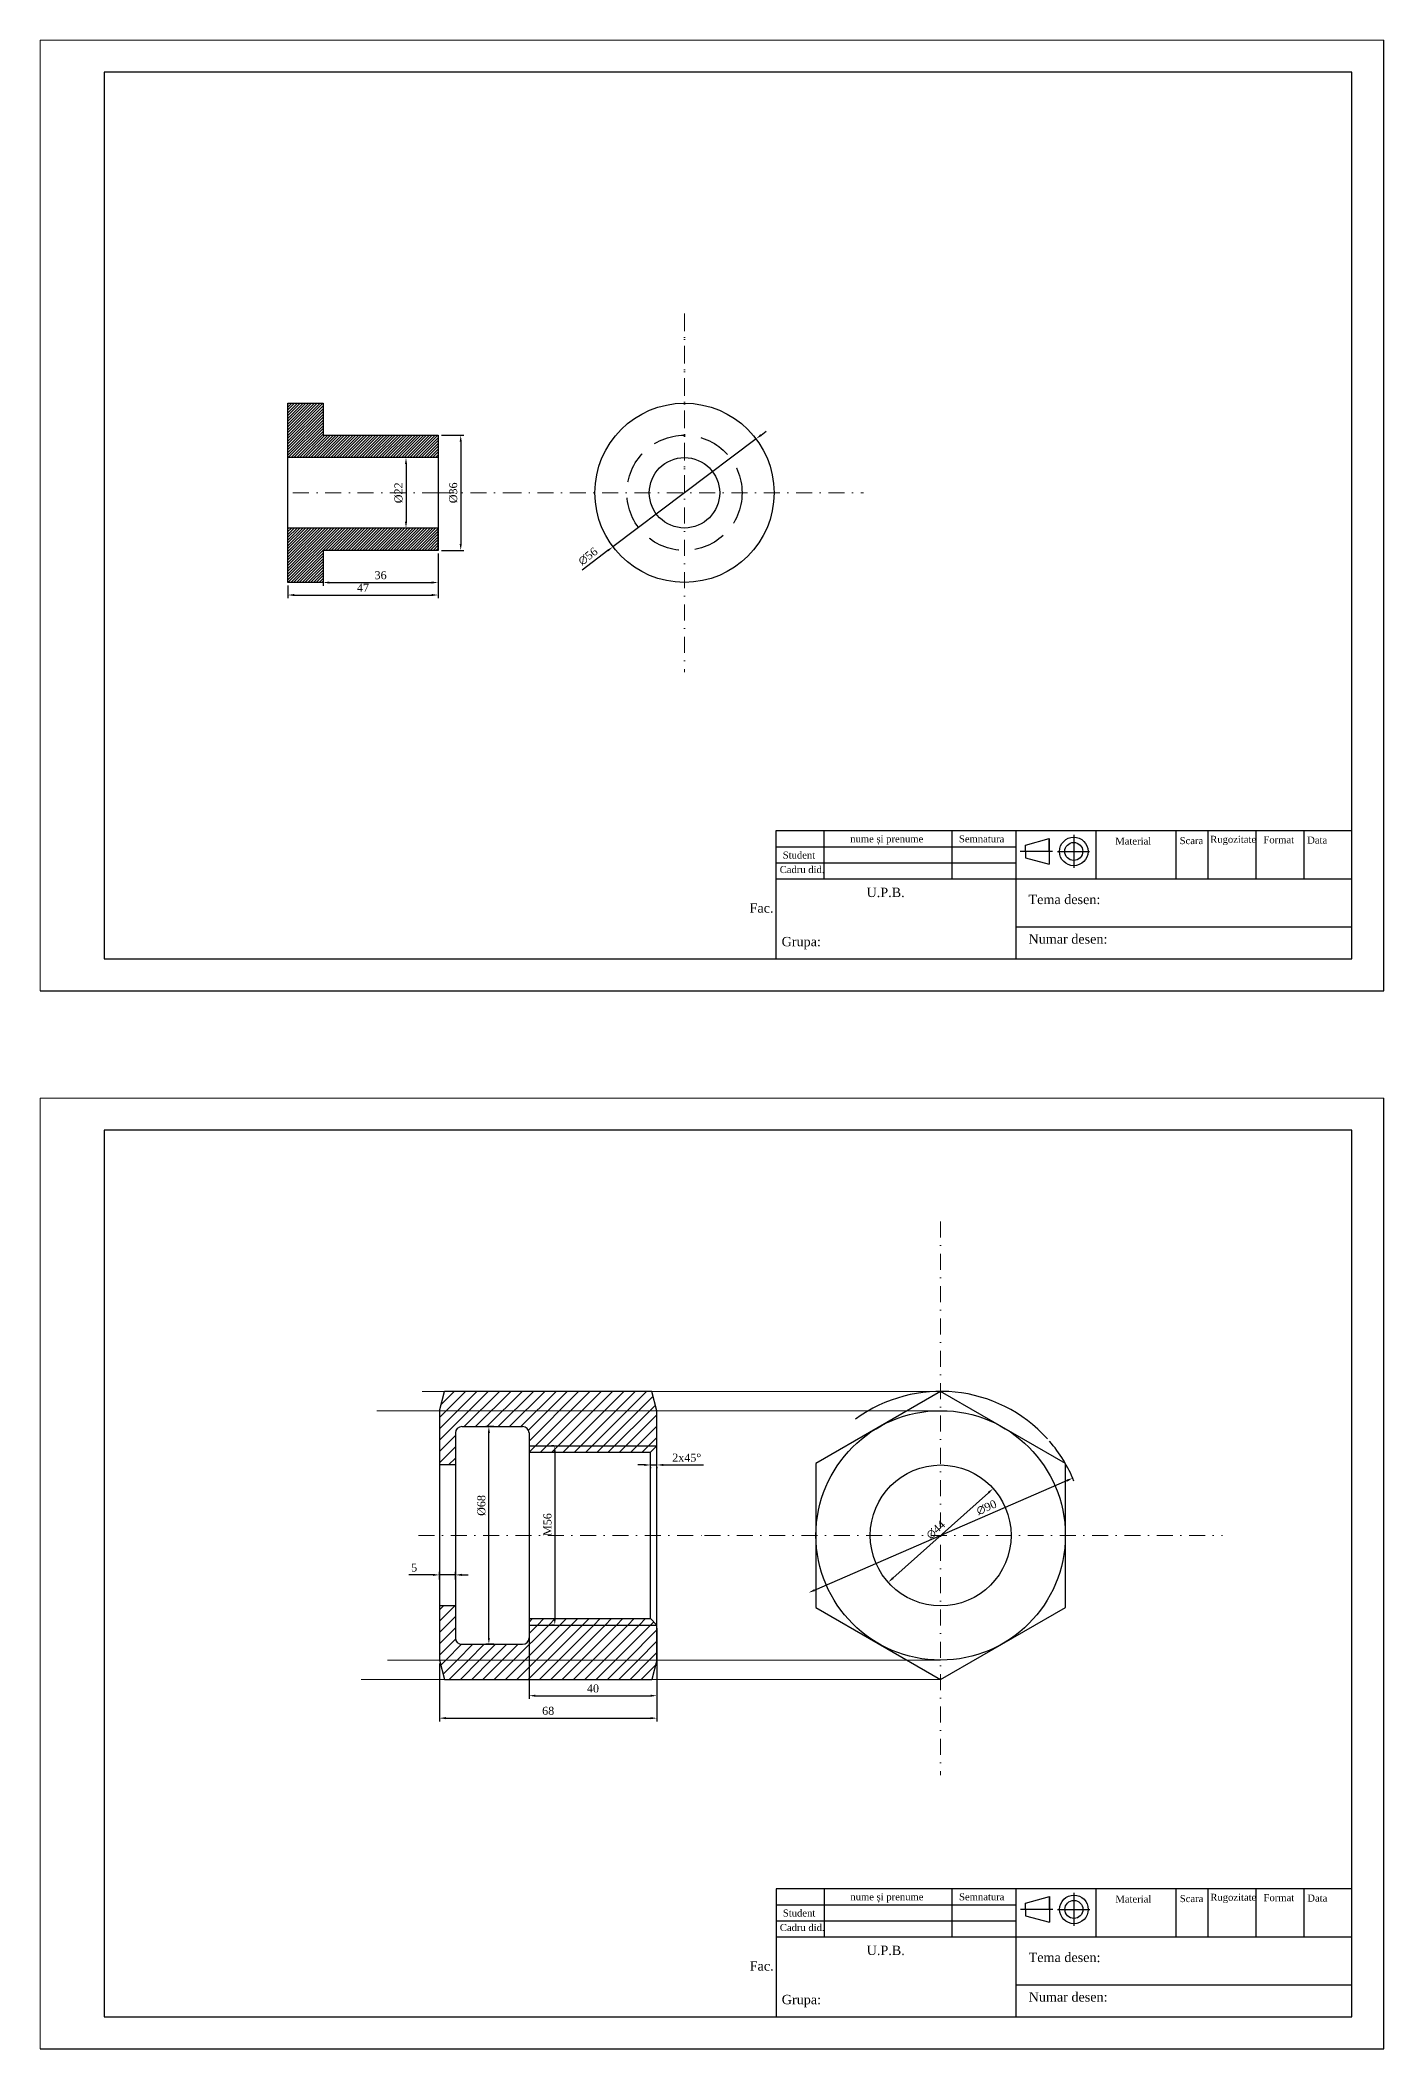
# Model space of a CAD drawing. Header units: millimetres. Extents: x 0 to 1390, y -336 to 297.
# Drawn here: x 0 to 420, y -331 to 297 of the extents above; entities that cross this region are included whole.
import ezdxf

# ---------------------------------------------------------------- set-up
doc = ezdxf.new("R2010")
doc.units = ezdxf.units.MM
doc.header["$LTSCALE"] = 20
doc.header["$MEASUREMENT"] = 0
doc.linetypes.add('DASHDOT2', pattern=[0.5, 0.25, -0.125, 0, -0.125])
doc.linetypes.add('DASHED', pattern=[0.75, 0.5, -0.25])
doc.layers.get('0').update_dxf_attribs({"color": 250})
for name, color, linetype, lineweight in [('AJUTOR', 254, 'Continuous', 0), ('AXE', 5, 'DASHDOT2', 0), ('COTE', 7, 'Continuous', 0), ('GROASE', 250, 'Continuous', 30), ('HASURI', 250, 'Continuous', 0)]:
    doc.layers.add(name, color=color, linetype=linetype, lineweight=lineweight)
for name, color, linetype in [('chenar', 7, 'Continuous'), ('indicator', 7, 'Continuous'), ('Punctata', 200, 'DASHED')]:
    doc.layers.add(name, color=color, linetype=linetype)
doc.styles.get("Standard").update_dxf_attribs({"font": 'times.ttf'})
doc.dimstyles.get("Standard").update_dxf_attribs({"dimscale": 0, "dimtxt": 2.5, "dimasz": 2, "dimexe": 1, "dimexo": 1, "dimgap": 1, "dimtad": 1, "dimdec": 0, "dimzin": 0, "dimdsep": 46, "dimtxsty": 'Standard', "dimcen": 0.09, "dimadec": 0, "dimazin": 0, "dimtfac": 1, "dimtdec": 0, "dimtmove": 0, "dimatfit": 0, "dimfxl": 1, "dimtolj": 1, "dimtzin": 0, "dimarcsym": 0})

# ---------------------------------------------------------------- blocks, each defined once
blk = doc.blocks.new('*D24')
at = {"layer": 'Defpoints', "color": 0, "transparency": 16777216}
for p in [(124.43, 173.59), (124.43, 137.59), (131.47, 137.59)]:
    blk.add_point(p, dxfattribs=at)
at = {"layer": 'GROASE', "color": 0, "lineweight": -2, "transparency": 16777216}
for p, q in [((125.43, 173.59), (132.47, 173.59)), ((131.47, 171.59), (131.47, 139.59)), ((125.43, 137.59), (132.47, 137.59))]:
    blk.add_line(p, q, dxfattribs=at)
at = {"layer": 'GROASE', "color": 0, "transparency": 16777216}
for points in [[(131.14, 171.59), (131.8, 171.59), (131.47, 173.59)], [(131.14, 139.59), (131.8, 139.59), (131.47, 137.59)]]:
    blk.add_solid(points, dxfattribs=at)
at = {"layer": 'GROASE', "color": 0, "transparency": 16777216, "insert": (129.16, 155.59), "char_height": 2.5, "attachment_point": 5, "rotation": 90}
blk.add_mtext('\\A1;%%C36', dxfattribs=at)
blk = doc.blocks.new('*D25')
at = {"layer": 'Defpoints', "color": 0, "transparency": 16777216}
for p in [(124.43, 166.59), (114.37, 144.59), (124.43, 144.59)]:
    blk.add_point(p, dxfattribs=at)
at = {"layer": 'GROASE', "color": 0, "lineweight": -2, "transparency": 16777216}
for p, q in [((123.43, 166.59), (113.37, 166.59)), ((114.37, 164.59), (114.37, 146.59)), ((123.43, 144.59), (113.37, 144.59))]:
    blk.add_line(p, q, dxfattribs=at)
at = {"layer": 'GROASE', "color": 0, "transparency": 16777216}
for points in [[(114.03, 164.59), (114.7, 164.59), (114.37, 166.59)], [(114.03, 146.59), (114.7, 146.59), (114.37, 144.59)]]:
    blk.add_solid(points, dxfattribs=at)
at = {"layer": 'GROASE', "color": 0, "transparency": 16777216, "insert": (112.06, 155.59), "char_height": 2.5, "attachment_point": 5, "rotation": 90}
blk.add_mtext('\\A1;%%C22', dxfattribs=at)
blk = doc.blocks.new('*D26')
at = {"layer": 'Defpoints', "color": 0, "transparency": 16777216}
for p in [(77.43, 127.59), (124.43, 127.59), (124.43, 123.66)]:
    blk.add_point(p, dxfattribs=at)
at = {"layer": 'GROASE', "color": 0, "lineweight": -2, "transparency": 16777216}
for p, q in [((77.43, 126.59), (77.43, 122.66)), ((124.43, 126.59), (124.43, 122.66)), ((79.43, 123.66), (122.43, 123.66))]:
    blk.add_line(p, q, dxfattribs=at)
at = {"layer": 'GROASE', "color": 0, "transparency": 16777216}
for points in [[(79.43, 123.99), (79.43, 123.33), (77.43, 123.66)], [(122.43, 123.99), (122.43, 123.33), (124.43, 123.66)]]:
    blk.add_solid(points, dxfattribs=at)
at = {"layer": 'GROASE', "color": 0, "transparency": 16777216, "insert": (100.93, 125.93), "char_height": 2.5, "attachment_point": 5}
blk.add_mtext('\\A1;47', dxfattribs=at)
blk = doc.blocks.new('*D27')
at = {"layer": 'Defpoints', "color": 0, "transparency": 16777216}
for p in [(88.43, 137.59), (124.43, 137.59), (124.43, 127.57)]:
    blk.add_point(p, dxfattribs=at)
at = {"layer": 'GROASE', "color": 0, "lineweight": -2, "transparency": 16777216}
for p, q in [((88.43, 136.59), (88.43, 126.57)), ((124.43, 136.59), (124.43, 126.57)), ((90.43, 127.57), (122.43, 127.57))]:
    blk.add_line(p, q, dxfattribs=at)
at = {"layer": 'GROASE', "color": 0, "transparency": 16777216}
for points in [[(90.43, 127.9), (90.43, 127.23), (88.43, 127.57)], [(122.43, 127.9), (122.43, 127.23), (124.43, 127.57)]]:
    blk.add_solid(points, dxfattribs=at)
at = {"layer": 'GROASE', "color": 0, "transparency": 16777216, "insert": (106.43, 129.84), "char_height": 2.5, "attachment_point": 5}
blk.add_mtext('\\A1;36', dxfattribs=at)
blk = doc.blocks.new('*D28')
at = {"layer": 'Defpoints', "color": 0, "transparency": 16777216}
for p in [(223.78, 172.45), (179.06, 138.74)]:
    blk.add_point(p, dxfattribs=at)
at = {"layer": 'GROASE', "color": 0, "lineweight": -2, "transparency": 16777216}
for p, q in [((223.78, 172.45), (179.06, 138.74)), ((225.37, 173.65), (226.97, 174.86)), ((177.46, 137.53), (169.41, 131.46))]:
    blk.add_line(p, q, dxfattribs=at)
at = {"layer": 'GROASE', "color": 0, "transparency": 16777216}
for points in [[(225.17, 173.92), (225.57, 173.38), (223.78, 172.45)], [(177.26, 137.8), (177.66, 137.27), (179.06, 138.74)]]:
    blk.add_solid(points, dxfattribs=at)
at = {"layer": 'GROASE', "color": 0, "transparency": 16777216, "insert": (171.25, 135.74), "char_height": 2.5, "attachment_point": 5, "rotation": 37.01049}
blk.add_mtext('\\A1;∅56', dxfattribs=at)
blk = doc.blocks.new('*D56')
at = {"layer": 'COTE', "color": 0, "lineweight": -2, "transparency": 16777216}
for p, q in [((124.82, -183.87), (124.82, -181.45)), ((129.82, -183.87), (129.82, -181.45)), ((122.82, -182.45), (115.2, -182.45)), ((129.82, -182.45), (124.82, -182.45)), ((131.82, -182.45), (133.82, -182.45))]:
    blk.add_line(p, q, dxfattribs=at)
at = {"layer": 'COTE', "color": 0, "transparency": 16777216}
for points in [[(122.82, -182.12), (122.82, -182.78), (124.82, -182.45)], [(131.82, -182.12), (131.82, -182.78), (129.82, -182.45)]]:
    blk.add_solid(points, dxfattribs=at)
at = {"layer": 'Defpoints', "color": 0, "transparency": 16777216}
for p in [(124.82, -184.87), (129.82, -182.45), (129.82, -184.87)]:
    blk.add_point(p, dxfattribs=at)
at = {"layer": 'COTE', "color": 0, "transparency": 16777216, "insert": (116.91, -180.18), "char_height": 2.5, "attachment_point": 5}
blk.add_mtext('\\A1;5', dxfattribs=at)
blk = doc.blocks.new('*D57')
at = {"layer": 'COTE', "color": 0, "lineweight": -2, "transparency": 16777216}
for p, q in [((141.82, -136.12), (139.27, -136.12)), ((140.27, -202.12), (140.27, -138.12)), ((141.82, -204.12), (139.27, -204.12))]:
    blk.add_line(p, q, dxfattribs=at)
at = {"layer": 'COTE', "color": 0, "transparency": 16777216}
for points in [[(139.94, -138.12), (140.6, -138.12), (140.27, -136.12)], [(139.94, -202.12), (140.6, -202.12), (140.27, -204.12)]]:
    blk.add_solid(points, dxfattribs=at)
at = {"layer": 'Defpoints', "color": 0, "transparency": 16777216}
for p in [(140.27, -136.12), (142.82, -136.12), (142.82, -204.12)]:
    blk.add_point(p, dxfattribs=at)
at = {"layer": 'COTE', "color": 0, "transparency": 16777216, "insert": (137.97, -160.76), "char_height": 2.5, "attachment_point": 5, "rotation": 90}
blk.add_mtext('\\A1;{\\fTimes New Roman|b0|i0|c186|p18;%%C}68', dxfattribs=at)
blk = doc.blocks.new('*D58')
at = {"layer": 'COTE', "color": 0, "lineweight": -2, "transparency": 16777216}
for p, q in [((160.57, -142.12), (159.87, -142.12)), ((160.87, -144.12), (160.87, -196.12)), ((160.57, -198.12), (159.87, -198.12))]:
    blk.add_line(p, q, dxfattribs=at)
at = {"layer": 'COTE', "color": 0, "transparency": 16777216}
for points in [[(160.54, -144.12), (161.2, -144.12), (160.87, -142.12)], [(160.54, -196.12), (161.2, -196.12), (160.87, -198.12)]]:
    blk.add_solid(points, dxfattribs=at)
at = {"layer": 'Defpoints', "color": 0, "transparency": 16777216}
for p in [(161.57, -142.12), (160.87, -198.12), (161.57, -198.12)]:
    blk.add_point(p, dxfattribs=at)
at = {"layer": 'COTE', "color": 0, "transparency": 16777216, "insert": (158.6, -166.73), "char_height": 2.5, "attachment_point": 5, "rotation": 90}
blk.add_mtext('\\A1;{\\fTimes New Roman|b0|i0|c186|p18;M}56', dxfattribs=at)
blk = doc.blocks.new('*D59')
at = {"layer": 'COTE', "color": 0, "lineweight": -2, "transparency": 16777216}
for p, q in [((188.82, -148.11), (186.82, -148.11)), ((190.82, -148.11), (192.82, -148.11)), ((190.82, -148.81), (190.82, -149.11)), ((192.82, -148.81), (192.82, -149.11)), ((194.82, -148.11), (207.4, -148.11))]:
    blk.add_line(p, q, dxfattribs=at)
at = {"layer": 'COTE', "color": 0, "transparency": 16777216}
for points in [[(188.82, -147.78), (188.82, -148.44), (190.82, -148.11)], [(194.82, -147.78), (194.82, -148.44), (192.82, -148.11)]]:
    blk.add_solid(points, dxfattribs=at)
at = {"layer": 'Defpoints', "color": 0, "transparency": 16777216}
for p in [(190.82, -147.81), (192.82, -147.81), (192.82, -148.11)]:
    blk.add_point(p, dxfattribs=at)
at = {"layer": 'COTE', "color": 0, "transparency": 16777216, "insert": (202.11, -145.84), "char_height": 2.5, "attachment_point": 5}
blk.add_mtext('\\A1;2x45%%D', dxfattribs=at)
blk = doc.blocks.new('*D60')
at = {"layer": 'COTE', "color": 0, "lineweight": -2, "transparency": 16777216}
for p, q in [((152.82, -199.12), (152.82, -221.19)), ((192.82, -199.12), (192.82, -221.19)), ((154.82, -220.19), (190.82, -220.19))]:
    blk.add_line(p, q, dxfattribs=at)
at = {"layer": 'COTE', "color": 0, "transparency": 16777216}
for points in [[(154.82, -219.86), (154.82, -220.52), (152.82, -220.19)], [(190.82, -219.86), (190.82, -220.52), (192.82, -220.19)]]:
    blk.add_solid(points, dxfattribs=at)
at = {"layer": 'Defpoints', "color": 0, "transparency": 16777216}
for p in [(152.82, -198.12), (192.82, -198.12), (192.82, -220.19)]:
    blk.add_point(p, dxfattribs=at)
at = {"layer": 'COTE', "color": 0, "transparency": 16777216, "insert": (172.82, -217.92), "char_height": 2.5, "attachment_point": 5}
blk.add_mtext('\\A1;40', dxfattribs=at)
blk = doc.blocks.new('*D61')
at = {"layer": 'COTE', "color": 0, "lineweight": -2, "transparency": 16777216}
for p, q in [((124.82, -210.09), (124.82, -228.21)), ((192.82, -210.09), (192.82, -228.21)), ((126.82, -227.21), (190.82, -227.21))]:
    blk.add_line(p, q, dxfattribs=at)
at = {"layer": 'COTE', "color": 0, "transparency": 16777216}
for points in [[(126.82, -226.87), (126.82, -227.54), (124.82, -227.21)], [(190.82, -226.87), (190.82, -227.54), (192.82, -227.21)]]:
    blk.add_solid(points, dxfattribs=at)
at = {"layer": 'Defpoints', "color": 0, "transparency": 16777216}
for p in [(124.82, -209.09), (192.82, -209.09), (192.82, -227.21)]:
    blk.add_point(p, dxfattribs=at)
at = {"layer": 'COTE', "color": 0, "transparency": 16777216, "insert": (158.82, -224.93), "char_height": 2.5, "attachment_point": 5}
blk.add_mtext('\\A1;68', dxfattribs=at)
blk = doc.blocks.new('*D62')
at = {"layer": 'COTE', "color": 0, "lineweight": -2, "transparency": 16777216}
blk.add_line((266.59, -183.44), (296.42, -156.8), dxfattribs=at)
at = {"layer": 'COTE', "color": 0, "transparency": 16777216}
for points in [[(296.2, -156.55), (296.64, -157.04), (297.91, -155.46)], [(266.37, -183.19), (266.81, -183.69), (265.1, -184.77)]]:
    blk.add_solid(points, dxfattribs=at)
at = {"layer": 'Defpoints', "color": 0, "transparency": 16777216}
for p in [(297.91, -155.46), (265.1, -184.77)]:
    blk.add_point(p, dxfattribs=at)
at = {"layer": 'COTE', "color": 0, "transparency": 16777216, "insert": (279.97, -168.4), "char_height": 2.5, "attachment_point": 5, "rotation": 41.77045}
blk.add_mtext('\\A1;∅44', dxfattribs=at)
blk = doc.blocks.new('*D63')
at = {"layer": 'COTE', "color": 0, "lineweight": -2, "transparency": 16777216}
blk.add_line((242.05, -187.23), (320.95, -153.01), dxfattribs=at)
blk.add_arc((281.5, -170.12), 45, 22.17222, 40.88071, dxfattribs=at)
at = {"layer": 'COTE', "color": 0, "transparency": 16777216}
for points in [[(320.82, -152.7), (321.09, -153.32), (322.79, -152.21)], [(241.92, -186.92), (242.19, -187.53), (240.22, -188.02)]]:
    blk.add_solid(points, dxfattribs=at)
at = {"layer": 'Defpoints', "color": 0, "transparency": 16777216}
for p in [(322.79, -152.21), (240.22, -188.02)]:
    blk.add_point(p, dxfattribs=at)
at = {"layer": 'COTE', "color": 0, "transparency": 16777216, "insert": (295.85, -161.39), "char_height": 2.5, "attachment_point": 5, "rotation": 23.44546}
blk.add_mtext('\\A1;∅90', dxfattribs=at)

msp = doc.modelspace()

# ---------------------------------------------------------------- hatches: boundary and pattern name
at = {"layer": 'AXE'}
h = msp.add_hatch(dxfattribs=at)
h.set_pattern_fill('ANSI31', color=256, scale=5)
h.set_pattern_definition([(45, (33.497, -82.55423), (-0.4419417, 0.4419417), [])])
h.paths.add_polyline_path([(88.43, 183.59), (77.43, 183.59), (77.43, 166.59), (124.43, 166.59), (124.43, 173.59), (88.43, 173.59)])
h.paths.add_polyline_path([(124.43, 144.59), (77.43, 144.59), (77.43, 127.59), (88.43, 127.59), (88.43, 137.59), (124.43, 137.59)])
at = {"layer": 'HASURI'}
h = msp.add_hatch(dxfattribs=at)
h.set_pattern_fill('ANSI31', color=256, scale=20)
h.paths.add_polyline_path([(192.82, -131.15), (124.82, -131.15), (124.82, -148.12), (129.82, -148.12), (129.82, -138.12, -0.414214), (131.82, -136.12), (150.82, -136.12, -0.414214), (152.82, -138.12), (152.82, -142.12), (192.82, -142.12)])
h.paths.add_polyline_path([(191.2, -125.12), (126.43, -125.12), (124.82, -131.15), (192.82, -131.15)])
h.paths.add_polyline_path([(192.82, -209.09), (124.82, -209.09), (126.43, -215.12), (191.2, -215.12)])
h.paths.add_polyline_path([(192.82, -142.12), (152.82, -142.12), (152.82, -144.12), (190.82, -144.12)], flags=17)
h.paths.add_polyline_path([(190.82, -196.12), (152.82, -196.12), (152.82, -198.12), (192.82, -198.12)])
h = msp.add_hatch(dxfattribs=at)
h.set_pattern_fill('ANSI31', color=256, scale=20)
h.paths.add_polyline_path([(192.82, -198.12), (152.82, -198.12), (152.82, -202.12, -0.414214), (150.82, -204.12), (131.82, -204.12, -0.414214), (129.82, -202.12), (129.82, -192.12), (124.82, -192.12), (124.82, -209.09), (192.82, -209.09)])

# ---------------------------------------------------------------- linework, layer by layer
for p, q in [((152.82, -142.12), (192.82, -142.12)), ((152.82, -198.12), (192.82, -198.12))]:
    msp.add_line(p, q)
msp.add_arc((281.5, -170.12), 45, 42.15395, 126.22272)
at = {"layer": 'AJUTOR'}
for p, q in [((420, 297), (0, 297)), ((0, 297), (0, 0)), ((420.04, -33.51), (0.04, -33.51)), ((0.04, -33.51), (0.04, -330.51)), ((281.5, -125.12), (119.42, -125.12)), ((281.5, -131.15), (105.21, -131.15)), ((281.5, -209.09), (108.62, -209.09)), ((281.5, -215.12), (100.38, -215.12))]:
    msp.add_line(p, q, dxfattribs=at)
at = {"layer": 'AXE'}
for p, q in [((201.42, 155.59), (201.42, 211.59)), ((201.42, 211.59), (201.42, 99.59)), ((124.43, 155.59), (77.43, 155.59)), ((124.43, 155.59), (145.42, 155.59)), ((145.42, 155.59), (257.42, 155.59)), ((281.5, -72.04), (281.5, -245.03)), ((118.32, -170.12), (207.7, -170.12)), ((207.7, -170.12), (369.63, -170.12))]:
    msp.add_line(p, q, dxfattribs=at)
at = {"layer": 'chenar'}
for p, q in [((420, 0), (420, 297)), ((0, 0), (420, 0)), ((420.04, -330.51), (420.04, -33.51)), ((0.04, -330.51), (420.04, -330.51))]:
    msp.add_line(p, q, dxfattribs=at)
at = {"layer": 'chenar', "lineweight": 30}
for p, q in [((410, 287), (20, 287)), ((20, 287), (20, 10)), ((410, 10), (410, 287)), ((20, 10), (410, 10)), ((410.04, -43.51), (20.04, -43.51)), ((20.04, -43.51), (20.04, -320.51)), ((410.04, -320.51), (410.04, -43.51)), ((20.04, -320.51), (410.04, -320.51))]:
    msp.add_line(p, q, dxfattribs=at)
at = {"layer": 'GROASE'}
for p, q in [((77.43, 183.59), (88.43, 183.59)), ((77.43, 127.59), (77.43, 183.59)), ((88.43, 183.59), (88.43, 173.59)), ((88.43, 173.59), (124.43, 173.59)), ((124.43, 173.59), (124.43, 137.59)), ((124.43, 173.59), (124.43, 166.59)), ((124.43, 173.59), (124.43, 137.59)), ((124.43, 166.59), (77.43, 166.59)), ((124.43, 144.59), (77.43, 144.59)), ((124.43, 137.59), (124.43, 144.59)), ((124.43, 137.59), (88.43, 137.59)), ((88.43, 137.59), (88.43, 127.59)), ((88.43, 127.59), (77.43, 127.59)), ((124.82, -131.15), (126.43, -125.12)), ((191.2, -125.12), (126.43, -125.12)), ((192.82, -131.15), (191.2, -125.12)), ((124.82, -131.15), (124.82, -209.09)), ((192.82, -209.09), (192.82, -131.15)), ((131.82, -136.12), (150.82, -136.12)), ((262.45, -136.12), (262.46, -136.12)), ((300.55, -136.12), (300.56, -136.12)), ((129.82, -138.12), (129.82, -202.12)), ((152.82, -138.12), (152.82, -202.12)), ((152.82, -144.12), (190.82, -144.12)), ((190.82, -144.12), (192.82, -142.12)), ((190.82, -196.12), (190.82, -144.12)), ((129.82, -148.12), (124.82, -148.12)), ((129.82, -192.12), (124.82, -192.12)), ((152.82, -196.12), (190.82, -196.12)), ((190.82, -196.12), (192.82, -198.12)), ((131.82, -204.12), (150.82, -204.12)), ((262.45, -204.12), (262.46, -204.12)), ((300.55, -204.12), (300.56, -204.12)), ((124.82, -209.09), (126.43, -215.12)), ((192.82, -209.09), (191.2, -215.12)), ((126.43, -215.12), (191.2, -215.12))]:
    msp.add_line(p, q, dxfattribs=at)
msp.add_lwpolyline([(242.53, -192.62), (281.5, -215.12), (320.48, -192.62), (320.48, -147.62), (281.5, -125.12), (242.53, -147.62)], close=True, dxfattribs=at)
for centre, radius in [((201.42, 155.59), 28), ((201.42, 155.59), 11), ((281.5, -170.12), 38.97), ((281.5, -170.12), 22)]:
    msp.add_circle(centre, radius, dxfattribs=at)
for centre, start, end in [((131.82, -138.12), 90, 180), ((150.82, -138.12), 0, 90), ((131.82, -202.12), 180, 270), ((150.82, -202.12), 270, 0)]:
    msp.add_arc(centre, 2, start, end, dxfattribs=at)
at = {"layer": 'indicator', "lineweight": 30}
for p, q in [((410, 50), (230, 50)), ((230, 50), (230, 10)), ((305, 50), (305, 10)), ((410, 10), (410, 50)), ((230, 35), (410, 35)), ((305, 20), (410, 20)), ((225, 10), (410, 10)), ((410.04, -280.51), (230.04, -280.51)), ((230.04, -280.51), (230.04, -320.51)), ((305.04, -280.51), (305.04, -320.51)), ((410.04, -320.51), (410.04, -280.51)), ((230.04, -295.51), (410.04, -295.51)), ((305.04, -310.51), (410.04, -310.51)), ((225.04, -320.51), (410.04, -320.51))]:
    msp.add_line(p, q, dxfattribs=at)
at = {"layer": 'indicator'}
for p, q in [((230, 45), (305, 45)), ((245, 50), (245, 35)), ((285, 50), (285, 35)), ((308.02, 45.55), (315.46, 47.55)), ((308.02, 43.55), (308.02, 45.55)), ((315.46, 43.55), (315.46, 47.55)), ((315.46, 47.55), (315.46, 39.55)), ((323.11, 48.7), (323.11, 38.4)), ((330, 50), (330, 35)), ((355, 50), (355, 35)), ((365, 50), (365, 35)), ((380, 50), (380, 35)), ((395, 50), (395, 35)), ((230, 40), (305, 40)), ((316.48, 43.55), (306.36, 43.55)), ((308.02, 43.55), (308.02, 41.55)), ((308.02, 41.55), (315.46, 39.55)), ((318.01, 43.55), (328.08, 43.55)), ((245.04, -280.51), (245.04, -295.51)), ((285.04, -280.51), (285.04, -295.51)), ((323.16, -281.82), (323.16, -292.11)), ((330.04, -280.51), (330.04, -295.51)), ((355.04, -280.51), (355.04, -295.51)), ((365.04, -280.51), (365.04, -295.51)), ((380.04, -280.51), (380.04, -295.51)), ((395.04, -280.51), (395.04, -295.51)), ((230.04, -285.51), (305.04, -285.51)), ((316.52, -286.96), (306.41, -286.96)), ((308.07, -284.96), (315.5, -282.96)), ((308.07, -286.96), (308.07, -284.96)), ((308.07, -286.96), (308.07, -288.96)), ((315.5, -286.96), (315.5, -282.96)), ((315.5, -282.96), (315.5, -290.96)), ((318.05, -286.96), (328.13, -286.96)), ((230.04, -290.51), (305.04, -290.51)), ((308.07, -288.96), (315.5, -290.96))]:
    msp.add_line(p, q, dxfattribs=at)
for centre, radius in [((323.11, 43.55), 4.46), ((323.11, 43.55), 2.81), ((323.16, -286.96), 4.46), ((323.16, -286.96), 2.81)]:
    msp.add_circle(centre, radius, dxfattribs=at)
at = {"layer": 'Punctata'}
msp.add_circle((201.42, 155.59), 18, dxfattribs=at)

# ---------------------------------------------------------------- texts
at = {"layer": 'indicator'}
for s, height, p in [('nume și prenume', 2.1946, (253.24, 46.39)), ('Semnatura', 2.195, (287.22, 46.39)), ('Material', 2.195, (336.09, 45.7)), ('Scara', 2.195, (356.22, 45.84)), ('Rugozitate', 2.195, (365.77, 46.25)), ('Data', 2.195, (396.08, 46)), ('Cadru did.', 2.195, (231.19, 36.8)), ('Student', 2.195, (232.14, 41.33)), ('Tema desen:', 2.9261, (308.96, 27.11)), ('Grupa:', 2.926, (231.79, 13.93)), ('Numar desen:', 2.9261, (308.96, 14.75)), ('nume și prenume', 2.1946, (253.29, -284.12)), ('Semnatura', 2.195, (287.26, -284.12)), ('Rugozitate', 2.195, (365.81, -284.26)), ('Data', 2.195, (396.12, -284.52)), ('Student', 2.195, (232.18, -289.18)), ('Material', 2.195, (336.13, -284.81)), ('Scara', 2.195, (356.26, -284.67)), ('Cadru did.', 2.195, (231.23, -293.71)), ('Tema desen:', 2.9261, (309, -303.4)), ('Grupa:', 2.926, (231.83, -316.58)), ('Numar desen:', 2.9261, (309, -315.76))]:
    msp.add_text(s, height=height, dxfattribs=at).set_placement(p)
for s, width, heights, insert, char_height, attachment_point in [('{\\fTimes New Roman Baltic|b0|i0|c238|p18;F\\fTimes New Roman Baltic|b0|i0|c186|p18;ormat}', 9.3916, [0], (382.4, 48.32), 2.1946, 1), ('{\\fTimes New Roman Baltic|b0|i0|c186|p18;U.P.B.\\P\\pxqj;\\fTimes New Roman Baltic|b0|i0|c238|p18;Fac. \\fTimes New Roman Baltic|b0|i0|c186|p18; }', 85.0556, [24.01], (264.29, 28.3), 2.9261, 5), ('{\\fTimes New Roman Baltic|b0|i0|c238|p18;F\\fTimes New Roman Baltic|b0|i0|c186|p18;ormat}', 9.3916, [0], (382.45, -282.19), 2.1946, 1), ('{\\fTimes New Roman Baltic|b0|i0|c186|p18;U.P.B.\\P\\pxqj;\\fTimes New Roman Baltic|b0|i0|c238|p18;Fac. \\fTimes New Roman Baltic|b0|i0|c186|p18; }', 85.0556, [24.01], (264.33, -302.21), 2.9261, 5)]:
    msp.add_mtext_dynamic_manual_height_columns(s, width=width, gutter_width=25, heights=heights, dxfattribs=dict(at, insert=insert, char_height=char_height, attachment_point=attachment_point))

# ---------------------------------------------------------------- dimensions: what is measured, and where the dimension line sits
at = {"layer": 'COTE'}
for base, p1, p2, text, picture, middle in [((140.27, -136.12), (142.82, -204.12), (142.82, -136.12), '{\\fTimes New Roman|b0|i0|c186|p18;%%C}68', '*D57', (140.27, -160.76)), ((160.87, -198.12), (161.57, -142.12), (161.57, -198.12), '{\\fTimes New Roman|b0|i0|c186|p18;M}<>', '*D58', (160.87, -166.73))]:
    dim = msp.add_linear_dim(base=base, p1=p1, p2=p2, angle=90, text=text, dimstyle='Standard', override={"dimscale": 1}, dxfattribs=at)
    dim.commit()
    dim.dimension.update_dxf_attribs({"geometry": picture, "text_midpoint": middle, "dimtype": 160})
for base, p1, p2, text, picture, middle in [((192.82, -148.11), (190.82, -147.81), (192.82, -147.81), '<>x45%%D', '*D59', (202.11, -145.84)), ((192.82, -227.21), (124.82, -209.09), (192.82, -209.09), '68', '*D61', (158.82, -224.93))]:
    dim = msp.add_linear_dim(base=base, p1=p1, p2=p2, text=text, dimstyle='Standard', override={"dimscale": 1}, dxfattribs=at)
    dim.commit()
    dim.dimension.update_dxf_attribs({"geometry": picture, "text_midpoint": middle})
dim = msp.add_diameter_dim_2p(p1=(240.22, -188.02), p2=(322.79, -152.21), dimstyle='Standard', override={"dimscale": 1}, dxfattribs=at)
dim.commit()
dim.dimension.update_dxf_attribs({"geometry": '*D63', "text_midpoint": (296.76, -163.5), "dimtype": 163})
dim = msp.add_diameter_dim_2p(p1=(265.1, -184.77), p2=(297.91, -155.46), dimstyle='Standard', override={"dimscale": 1}, dxfattribs=at)
dim.commit()
dim.dimension.update_dxf_attribs({"geometry": '*D62', "text_midpoint": (279.97, -168.4)})
dim = msp.add_linear_dim(base=(129.82, -182.45), p1=(124.82, -184.87), p2=(129.82, -184.87), dimstyle='Standard', override={"dimscale": 1}, dxfattribs=at)
dim.commit()
dim.dimension.update_dxf_attribs({"geometry": '*D56', "text_midpoint": (116.91, -182.45), "dimtype": 160})
dim = msp.add_linear_dim(base=(192.82, -220.19), p1=(152.82, -198.12), p2=(192.82, -198.12), dimstyle='Standard', override={"dimscale": 1}, dxfattribs=at)
dim.commit()
dim.dimension.update_dxf_attribs({"geometry": '*D60', "text_midpoint": (172.82, -217.92)})
at = {"layer": 'GROASE'}
for base, p1, p2, picture, middle in [((131.47, 137.59), (124.43, 173.59), (124.43, 137.59), '*D24', (129.16, 155.59)), ((114.37, 144.59), (124.43, 166.59), (124.43, 144.59), '*D25', (112.06, 155.59))]:
    dim = msp.add_linear_dim(base=base, p1=p1, p2=p2, angle=90, text='%%C<>', dimstyle='Standard', override={"dimscale": 1}, dxfattribs=at)
    dim.commit()
    dim.dimension.update_dxf_attribs({"geometry": picture, "text_midpoint": middle})
dim = msp.add_diameter_dim_2p(p1=(223.78, 172.45), p2=(179.06, 138.74), dimstyle='Standard', override={"dimscale": 1}, dxfattribs=at)
dim.commit()
dim.dimension.update_dxf_attribs({"geometry": '*D28', "text_midpoint": (172.64, 133.9), "dimtype": 163})
for base, p1, p2, picture, middle in [((124.43, 127.57), (88.43, 137.59), (124.43, 137.59), '*D27', (106.43, 129.84)), ((124.43, 123.66), (77.43, 127.59), (124.43, 127.59), '*D26', (100.93, 125.93))]:
    dim = msp.add_linear_dim(base=base, p1=p1, p2=p2, dimstyle='Standard', override={"dimscale": 1}, dxfattribs=at)
    dim.commit()
    dim.dimension.update_dxf_attribs({"geometry": picture, "text_midpoint": middle})

doc.saveas('drawing.dxf')
